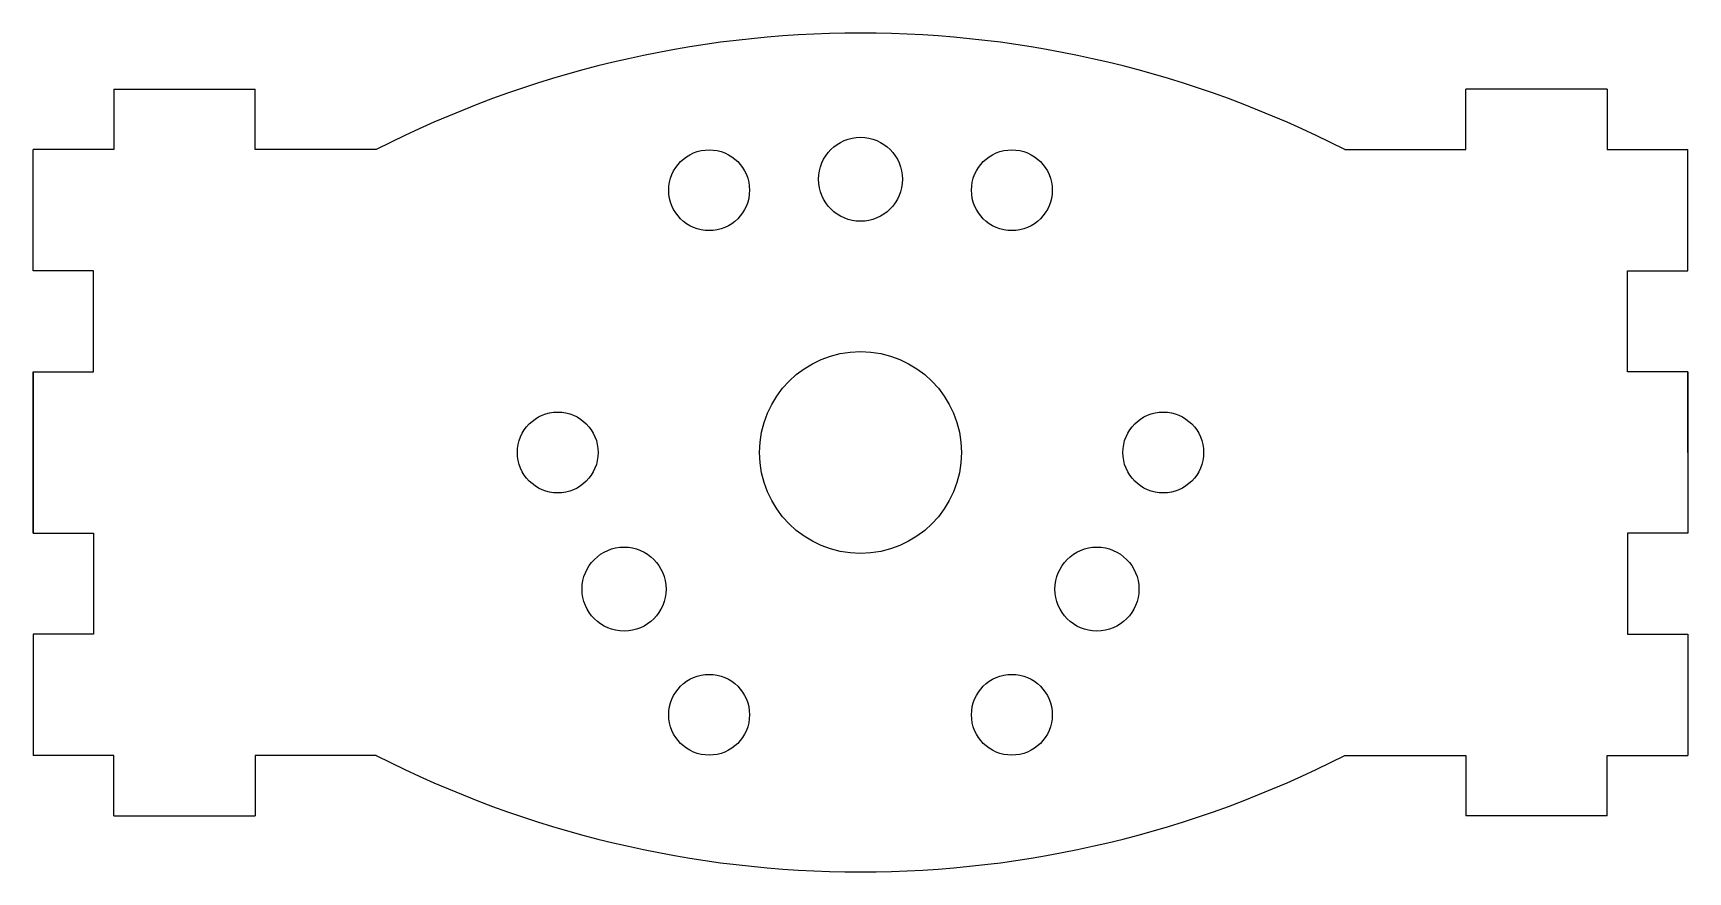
# Model space of a CAD drawing. Header units: millimetres. Extents: x -41 to 41, y -20.8 to 20.8.
import ezdxf

# ---------------------------------------------------------------- set-up
doc = ezdxf.new("R2010")
doc.units = ezdxf.units.MM

msp = doc.modelspace()

# ---------------------------------------------------------------- linework, layer by layer
at = {"color": 7, "linetype": 'Continuous'}
for p, q in [((-37, 18), (-30, 18)), ((-37, 18), (-37, 15)), ((-30, 15), (-30, 18)), ((30, 15), (30, 18)), ((37, 18), (30, 18)), ((37, 18), (37, 15)), ((-37, 15), (-41, 15)), ((-41, 11.75), (-41, 15)), ((-24, 15), (-30, 15)), ((24, 15), (30, 15)), ((37, 15), (41, 15)), ((41, 11.75), (41, 15)), ((-41, 9), (-41, 11.75)), ((41, 9), (41, 11.75)), ((-38, 9), (-41, 9)), ((-38, 4), (-38, 9)), ((38, 9), (41, 9)), ((38, 4), (38, 9)), ((-41, 0), (-41, 4)), ((-41, 4), (-41, 0)), ((-41, 4), (-38, 4)), ((41, 4), (38, 4)), ((41, 4), (41, 0)), ((41, 0), (41, 4)), ((-41, 0), (-41, -4)), ((41, 0), (41, -4)), ((-41, -4), (-38, -4)), ((-38, -4), (-38, -9)), ((38, -4), (38, -9)), ((41, -4), (38, -4)), ((-38, -9), (-41, -9)), ((-41, -9), (-41, -11.75)), ((38, -9), (41, -9)), ((41, -9), (41, -11.75)), ((-41, -11.75), (-41, -15)), ((41, -11.75), (41, -15)), ((-37, -15), (-41, -15)), ((-37, -18), (-37, -15)), ((-30, -15), (-30, -18)), ((-24, -15), (-30, -15)), ((24, -15), (30, -15)), ((30, -15), (30, -18)), ((37, -18), (37, -15)), ((37, -15), (41, -15)), ((-37, -18), (-30, -18)), ((37, -18), (30, -18))]:
    msp.add_line(p, q, dxfattribs=at)
at = {"color": 7, "linetype": 'Continuous', "lineweight": 25}
for p, q in [((-37, 18), (-37, 15)), ((-37, 18), (-30, 18)), ((-30, 15), (-30, 18)), ((30, 15), (30, 18)), ((37, 18), (30, 18)), ((37, 18), (37, 15)), ((-41, 9), (-41, 15)), ((-37, 15), (-41, 15)), ((-24, 15), (-30, 15)), ((24, 15), (30, 15)), ((37, 15), (41, 15)), ((41, 9), (41, 15)), ((-38, 9), (-41, 9)), ((-38, 4), (-38, 9)), ((38, 9), (41, 9)), ((38, 4), (38, 9)), ((-41, -4), (-41, 4)), ((-41, 4), (-38, 4)), ((41, 4), (38, 4)), ((41, 4), (41, -4)), ((-41, -4), (-38, -4)), ((-38, -4), (-38, -9)), ((41, -4), (38, -4)), ((38, -4), (38, -9)), ((-41, -9), (-41, -15)), ((-38, -9), (-41, -9)), ((38, -9), (41, -9)), ((41, -9), (41, -15)), ((-37, -15), (-41, -15)), ((-37, -18), (-37, -15)), ((-30, -15), (-30, -18)), ((-24, -15), (-30, -15)), ((24, -15), (30, -15)), ((30, -15), (30, -18)), ((37, -15), (41, -15)), ((37, -18), (37, -15)), ((-37, -18), (-30, -18)), ((37, -18), (30, -18))]:
    msp.add_line(p, q, dxfattribs=at)
at = {"color": 7, "linetype": 'Continuous'}
for centre, radius in [((0, 13.53), 2.08), ((-7.5, 12.99), 2), ((7.5, 12.99), 2), ((0, 0), 5), ((-15, 0), 2), ((15, 0), 2), ((-11.717, -6.765), 2.08), ((11.717, -6.765), 2.08), ((-7.5, -12.99), 2), ((7.5, -12.99), 2)]:
    msp.add_circle(centre, radius, dxfattribs=at)
at = {"color": 7, "linetype": 'Continuous', "lineweight": 25}
for centre, radius in [((0, 13.53), 2.08), ((-7.5, 12.99), 2), ((7.5, 12.99), 2), ((0, 0), 5), ((-15, 0), 2), ((15, 0), 2), ((-11.717, -6.765), 2.08), ((11.717, -6.765), 2.08), ((-7.5, -12.99), 2), ((7.5, -12.99), 2)]:
    msp.add_circle(centre, radius, dxfattribs=at)
at = {"color": 7, "linetype": 'Continuous'}
for centre, start, end in [((0, -32.037), 62.96763, 117.03237), ((0, 32.037), 242.96763, 297.03237)]:
    msp.add_arc(centre, 52.806, start, end, dxfattribs=at)
at = {"color": 7, "linetype": 'Continuous', "lineweight": 25}
for centre, start, end in [((0, -32.037), 62.96763, 117.03237), ((0, 32.037), 242.96763, 297.03237)]:
    msp.add_arc(centre, 52.806, start, end, dxfattribs=at)

doc.saveas('drawing.dxf')
